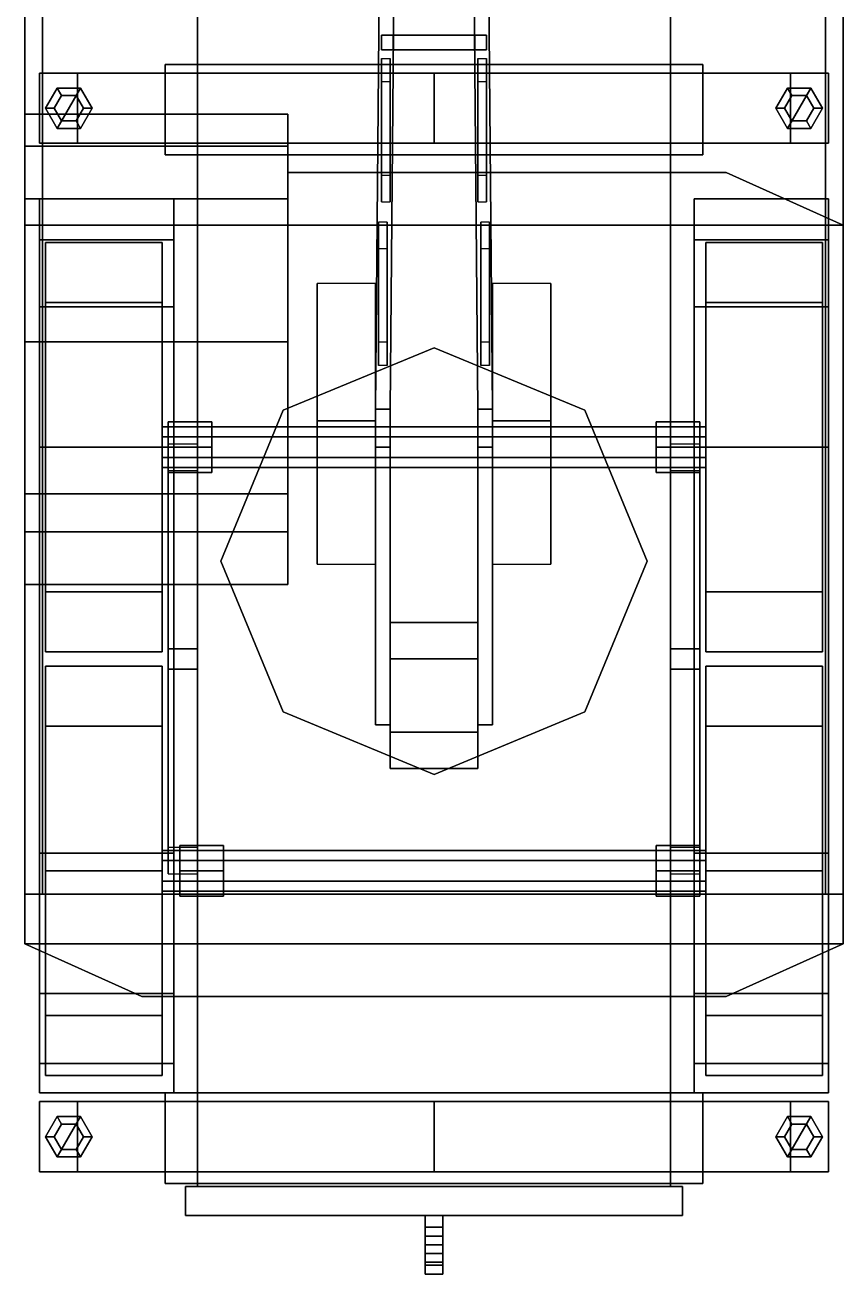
# Model space of a CAD drawing. Extents: x -1.4 to 1.4, y -4.12 to 5.27.
# Drawn here: x -1.4 to 1.4, y -4.12 to 0.155 of the extents above; entities that cross this region are included whole.
import ezdxf

# ---------------------------------------------------------------- set-up
doc = ezdxf.new("R2010")
doc.units = 0
doc.layers.get('0').update_dxf_attribs({"linetype": 'CONTINUOUS'})
for name, color, linetype in [('CRANE', 1, 'CONTINUOUS'), ('MUDGUARD', 6, 'CONTINUOUS'), ('SUPPORT1', 5, 'CONTINUOUS'), ('SUPPORT2', 1, 'CONTINUOUS'), ('TURRET', 2, 'CONTINUOUS'), ('WHEELS', 2, 'CONTINUOUS')]:
    doc.layers.add(name, color=color, linetype=linetype)

msp = doc.modelspace()

# ---------------------------------------------------------------- linework, layer by layer
for points in [[(-1.4, 2.1, 1.59), (-1.4, -2.82, 1.59), (-1.4, -2.82, 1.82), (-1.4, 2.1, 1.82)], [(-1.4, 2.1, 1.82), (-1.4, -2.82, 1.82), (1.4, -2.82, 1.82), (1.4, 2.1, 1.82)], [(1.4, 2.1, 1.59), (1.4, -2.82, 1.59), (-1.4, -2.82, 1.59), (-1.4, 2.1, 1.59)], [(-0.81, 2.1, 1.12), (-0.81, -3.82, 1.12), (-0.81, -3.82, 1.54), (-0.81, 2.1, 1.54)], [(-0.81, 2.1, 1.54), (-0.81, -3.82, 1.54), (0.81, -3.82, 1.54), (0.81, 2.1, 1.54)], [(0.81, 2.1, 1.12), (0.81, -3.82, 1.12), (-0.81, -3.82, 1.12), (-0.81, 2.1, 1.12)], [(0.81, -3.82, 1.54), (0.81, -3.82, 1.12), (0.81, 2.1, 1.12), (0.81, 2.1, 1.54)], [(1.4, -2.82, 1.82), (1.4, -2.82, 1.59), (1.4, 2.1, 1.59), (1.4, 2.1, 1.82)], [(-1.34, 2.08, 1.54), (-1.34, -2.82, 1.54), (-1.4, -2.82, 1.59), (-1.4, 2.08, 1.59)], [(1.34, 2.08, 1.54), (1.34, -2.82, 1.54), (-1.34, -2.82, 1.54), (-1.34, 2.08, 1.54)], [(1.4, -2.82, 1.59), (1.34, -2.82, 1.54), (1.34, 2.08, 1.54), (1.4, 2.08, 1.59)], [(-0.92, 0.02, 0.64), (-0.92, -0.29, 0.64), (-0.92, -0.29, 1.44), (-0.92, 0.02, 1.44)], [(0.92, 0.02, 0.64), (0.92, -0.29, 0.64), (-0.92, -0.29, 0.64), (-0.92, 0.02, 0.64)], [(0.92, 0.02, 1.44), (0.92, 0.02, 0.64), (-0.92, 0.02, 0.64), (-0.92, 0.02, 1.44)], [(-0.92, 0.02, 1.44), (-0.92, -0.29, 1.44), (0.92, -0.29, 1.44), (0.92, 0.02, 1.44)], [(0.92, -0.29, 1.44), (0.92, -0.29, 0.64), (0.92, 0.02, 0.64), (0.92, 0.02, 1.44)], [(-0.92, -0.29, 1.44), (-0.92, -0.29, 0.64), (0.92, -0.29, 0.64), (0.92, -0.29, 1.44)], [(0, -0.95, 1.82), (-0.5162, -1.1638, 1.82), (-0.5162, -1.1638, 1.92), (0, -0.95, 1.92)], [(0.5162, -1.1638, 1.82), (0, -0.95, 1.82), (0, -0.95, 1.92), (0.5162, -1.1638, 1.92)], [(-0.5162, -1.1638, 1.82), (-0.73, -1.68, 1.82), (-0.73, -1.68, 1.92), (-0.5162, -1.1638, 1.92)], [(0.73, -1.68, 1.82), (0.5162, -1.1638, 1.82), (0.5162, -1.1638, 1.92), (0.73, -1.68, 1.92)], [(-0.91, -1.3766, 0.75), (-0.91, -1.29, 0.8), (-0.91, -1.2034, 0.75), (-0.91, -1.3766, 0.65)], [(-0.76, -1.29, 0.8), (-0.76, -1.2034, 0.75), (-0.91, -1.2034, 0.75), (-0.91, -1.29, 0.8)], [(-0.91, -1.3766, 0.65), (-0.91, -1.2034, 0.75), (-0.91, -1.2034, 0.65), (-0.91, -1.29, 0.6)], [(-0.76, -1.2034, 0.65), (-0.76, -1.29, 0.6), (-0.91, -1.29, 0.6), (-0.91, -1.2034, 0.65)], [(-0.76, -1.2034, 0.75), (-0.76, -1.2034, 0.65), (-0.91, -1.2034, 0.65), (-0.91, -1.2034, 0.75)], [(-0.76, -1.3766, 0.75), (-0.76, -1.2034, 0.65), (-0.76, -1.2034, 0.75), (-0.76, -1.29, 0.8)], [(-0.76, -1.3766, 0.65), (-0.76, -1.29, 0.6), (-0.76, -1.2034, 0.65), (-0.76, -1.3766, 0.75)], [(0.91, -1.29, 0.8), (0.91, -1.2034, 0.75), (0.76, -1.2034, 0.75), (0.76, -1.29, 0.8)], [(0.91, -1.2034, 0.75), (0.91, -1.2034, 0.65), (0.76, -1.2034, 0.65), (0.76, -1.2034, 0.75)], [(0.91, -1.2034, 0.65), (0.91, -1.29, 0.6), (0.76, -1.29, 0.6), (0.76, -1.2034, 0.65)], [(0.76, -1.3766, 0.75), (0.76, -1.29, 0.8), (0.76, -1.2034, 0.75), (0.76, -1.3766, 0.65)], [(0.76, -1.3766, 0.65), (0.76, -1.2034, 0.75), (0.76, -1.2034, 0.65), (0.76, -1.29, 0.6)], [(0.91, -1.3766, 0.75), (0.91, -1.2034, 0.65), (0.91, -1.2034, 0.75), (0.91, -1.29, 0.8)], [(0.91, -1.3766, 0.65), (0.91, -1.29, 0.6), (0.91, -1.2034, 0.65), (0.91, -1.3766, 0.75)], [(-0.91, -1.28, 0.79), (-0.91, -1.98, 1.35), (-0.81, -1.98, 1.35), (-0.81, -1.28, 0.79)], [(-0.91, -1.37, 0.74), (-0.91, -1.98, 0.97), (-0.91, -1.98, 1.35), (-0.91, -1.28, 0.79)], [(-0.81, -1.98, 1.35), (-0.81, -1.98, 0.97), (-0.81, -1.37, 0.74), (-0.81, -1.28, 0.79)], [(0.81, -1.37, 0.74), (0.81, -1.98, 0.97), (0.81, -1.98, 1.35), (0.81, -1.28, 0.79)], [(0.81, -1.28, 0.79), (0.81, -1.98, 1.35), (0.91, -1.98, 1.35), (0.91, -1.28, 0.79)], [(0.91, -1.98, 1.35), (0.91, -1.98, 0.97), (0.91, -1.37, 0.74), (0.91, -1.28, 0.79)], [(-0.76, -1.3766, 0.75), (-0.76, -1.29, 0.8), (-0.91, -1.29, 0.8), (-0.91, -1.3766, 0.75)], [(-0.76, -1.29, 0.6), (-0.76, -1.3766, 0.65), (-0.91, -1.3766, 0.65), (-0.91, -1.29, 0.6)], [(0.91, -1.3766, 0.75), (0.91, -1.29, 0.8), (0.76, -1.29, 0.8), (0.76, -1.3766, 0.75)], [(0.91, -1.29, 0.6), (0.91, -1.3766, 0.65), (0.76, -1.3766, 0.65), (0.76, -1.29, 0.6)], [(-0.81, -1.37, 0.74), (-0.81, -1.98, 0.97), (-0.91, -1.98, 0.97), (-0.91, -1.37, 0.74)], [(-0.76, -1.3766, 0.65), (-0.76, -1.3766, 0.75), (-0.91, -1.3766, 0.75), (-0.91, -1.3766, 0.65)], [(0.91, -1.3766, 0.65), (0.91, -1.3766, 0.75), (0.76, -1.3766, 0.75), (0.76, -1.3766, 0.65)], [(0.91, -1.37, 0.74), (0.91, -1.98, 0.97), (0.81, -1.98, 0.97), (0.81, -1.37, 0.74)], [(-0.73, -1.68, 1.82), (-0.5162, -2.1962, 1.82), (-0.5162, -2.1962, 1.92), (-0.73, -1.68, 1.92)], [(0.5162, -2.1962, 1.82), (0.73, -1.68, 1.82), (0.73, -1.68, 1.92), (0.5162, -2.1962, 1.92)], [(-0.91, -1.98, 0.97), (-0.91, -2.05, 0.97), (-0.91, -2.05, 1.35), (-0.91, -1.98, 1.35)], [(-0.81, -1.98, 0.97), (-0.81, -2.05, 0.97), (-0.91, -2.05, 0.97), (-0.91, -1.98, 0.97)], [(-0.91, -1.98, 1.35), (-0.91, -2.05, 1.35), (-0.81, -2.05, 1.35), (-0.81, -1.98, 1.35)], [(-0.81, -2.05, 1.35), (-0.81, -2.05, 0.97), (-0.81, -1.98, 0.97), (-0.81, -1.98, 1.35)], [(0.81, -1.98, 0.97), (0.81, -2.05, 0.97), (0.81, -2.05, 1.35), (0.81, -1.98, 1.35)], [(0.91, -1.98, 0.97), (0.91, -2.05, 0.97), (0.81, -2.05, 0.97), (0.81, -1.98, 0.97)], [(0.81, -1.98, 1.35), (0.81, -2.05, 1.35), (0.91, -2.05, 1.35), (0.91, -1.98, 1.35)], [(0.91, -2.05, 1.35), (0.91, -2.05, 0.97), (0.91, -1.98, 0.97), (0.91, -1.98, 1.35)], [(-0.81, -2.75, 0.79), (-0.81, -2.05, 1.35), (-0.91, -2.05, 1.35), (-0.91, -2.75, 0.79)], [(-0.91, -2.05, 1.35), (-0.91, -2.05, 0.97), (-0.91, -2.66, 0.74), (-0.91, -2.75, 0.79)], [(-0.91, -2.66, 0.74), (-0.91, -2.05, 0.97), (-0.81, -2.05, 0.97), (-0.81, -2.66, 0.74)], [(-0.81, -2.66, 0.74), (-0.81, -2.05, 0.97), (-0.81, -2.05, 1.35), (-0.81, -2.75, 0.79)], [(0.81, -2.05, 1.35), (0.81, -2.05, 0.97), (0.81, -2.66, 0.74), (0.81, -2.75, 0.79)], [(0.81, -2.66, 0.74), (0.81, -2.05, 0.97), (0.91, -2.05, 0.97), (0.91, -2.66, 0.74)], [(0.91, -2.75, 0.79), (0.91, -2.05, 1.35), (0.81, -2.05, 1.35), (0.81, -2.75, 0.79)], [(0.91, -2.66, 0.74), (0.91, -2.05, 0.97), (0.91, -2.05, 1.35), (0.91, -2.75, 0.79)], [(-0.5162, -2.1962, 1.82), (0, -2.41, 1.82), (0, -2.41, 1.92), (-0.5162, -2.1962, 1.92)], [(0, -2.41, 1.82), (0.5162, -2.1962, 1.82), (0.5162, -2.1962, 1.92), (0, -2.41, 1.92)], [(-0.87, -2.8266, 0.65), (-0.87, -2.6534, 0.75), (-0.87, -2.6534, 0.65), (-0.87, -2.74, 0.6)], [(-0.72, -2.6534, 0.65), (-0.72, -2.74, 0.6), (-0.87, -2.74, 0.6), (-0.87, -2.6534, 0.65)], [(-0.87, -2.8266, 0.75), (-0.87, -2.74, 0.8), (-0.87, -2.6534, 0.75), (-0.87, -2.8266, 0.65)], [(-0.72, -2.6534, 0.75), (-0.72, -2.6534, 0.65), (-0.87, -2.6534, 0.65), (-0.87, -2.6534, 0.75)], [(-0.72, -2.74, 0.8), (-0.72, -2.6534, 0.75), (-0.87, -2.6534, 0.75), (-0.87, -2.74, 0.8)], [(-0.72, -2.8266, 0.65), (-0.72, -2.74, 0.6), (-0.72, -2.6534, 0.65), (-0.72, -2.8266, 0.75)], [(-0.72, -2.8266, 0.75), (-0.72, -2.6534, 0.65), (-0.72, -2.6534, 0.75), (-0.72, -2.74, 0.8)], [(0.76, -2.8266, 0.65), (0.76, -2.6534, 0.75), (0.76, -2.6534, 0.65), (0.76, -2.74, 0.6)], [(0.91, -2.6534, 0.65), (0.91, -2.74, 0.6), (0.76, -2.74, 0.6), (0.76, -2.6534, 0.65)], [(0.76, -2.8266, 0.75), (0.76, -2.74, 0.8), (0.76, -2.6534, 0.75), (0.76, -2.8266, 0.65)], [(0.91, -2.6534, 0.75), (0.91, -2.6534, 0.65), (0.76, -2.6534, 0.65), (0.76, -2.6534, 0.75)], [(0.91, -2.74, 0.8), (0.91, -2.6534, 0.75), (0.76, -2.6534, 0.75), (0.76, -2.74, 0.8)], [(0.91, -2.8266, 0.65), (0.91, -2.74, 0.6), (0.91, -2.6534, 0.65), (0.91, -2.8266, 0.75)], [(0.91, -2.8266, 0.75), (0.91, -2.6534, 0.65), (0.91, -2.6534, 0.75), (0.91, -2.74, 0.8)], [(-0.72, -2.74, 0.6), (-0.72, -2.8266, 0.65), (-0.87, -2.8266, 0.65), (-0.87, -2.74, 0.6)], [(-0.72, -2.8266, 0.75), (-0.72, -2.74, 0.8), (-0.87, -2.74, 0.8), (-0.87, -2.8266, 0.75)], [(0.91, -2.74, 0.6), (0.91, -2.8266, 0.65), (0.76, -2.8266, 0.65), (0.76, -2.74, 0.6)], [(0.91, -2.8266, 0.75), (0.91, -2.74, 0.8), (0.76, -2.74, 0.8), (0.76, -2.8266, 0.75)], [(-1.4, -2.82, 1.59), (-1.34, -2.82, 1.54), (1.34, -2.82, 1.54), (1.4, -2.82, 1.59)], [(-1.4, -2.82, 1.82), (-1.4, -2.82, 1.59), (1.4, -2.82, 1.59), (1.4, -2.82, 1.82)], [(-0.72, -2.8266, 0.65), (-0.72, -2.8266, 0.75), (-0.87, -2.8266, 0.75), (-0.87, -2.8266, 0.65)], [(0.91, -2.8266, 0.65), (0.91, -2.8266, 0.75), (0.76, -2.8266, 0.75), (0.76, -2.8266, 0.65)], [(-0.92, -3.5, 0.64), (-0.92, -3.81, 0.64), (-0.92, -3.81, 1.44), (-0.92, -3.5, 1.44)], [(0.92, -3.5, 1.44), (0.92, -3.5, 0.64), (-0.92, -3.5, 0.64), (-0.92, -3.5, 1.44)], [(0.92, -3.5, 0.64), (0.92, -3.81, 0.64), (-0.92, -3.81, 0.64), (-0.92, -3.5, 0.64)], [(-0.92, -3.5, 1.44), (-0.92, -3.81, 1.44), (0.92, -3.81, 1.44), (0.92, -3.5, 1.44)], [(0.92, -3.81, 1.44), (0.92, -3.81, 0.64), (0.92, -3.5, 0.64), (0.92, -3.5, 1.44)], [(-0.92, -3.81, 1.44), (-0.92, -3.81, 0.64), (0.92, -3.81, 0.64), (0.92, -3.81, 1.44)], [(-0.85, -3.82, 1), (-0.85, -3.92, 1), (-0.85, -3.92, 1.26), (-0.85, -3.82, 1.26)], [(-0.85, -3.82, 1.26), (-0.85, -3.92, 1.26), (0.85, -3.92, 1.26), (0.85, -3.82, 1.26)], [(0.85, -3.82, 1.26), (0.85, -3.82, 1), (-0.85, -3.82, 1), (-0.85, -3.82, 1.26)], [(0.85, -3.82, 1), (0.85, -3.92, 1), (-0.85, -3.92, 1), (-0.85, -3.82, 1)], [(-0.81, -3.82, 1.54), (-0.81, -3.82, 1.12), (0.81, -3.82, 1.12), (0.81, -3.82, 1.54)], [(0.85, -3.92, 1.26), (0.85, -3.92, 1), (0.85, -3.82, 1), (0.85, -3.82, 1.26)], [(-0.85, -3.92, 1.26), (-0.85, -3.92, 1), (0.85, -3.92, 1), (0.85, -3.92, 1.26)], [(-0.03, -3.92, 1.07), (-0.03, -3.96, 1.05), (-0.03, -3.96, 1.19), (-0.03, -3.92, 1.2)], [(0.03, -3.92, 1.07), (0.03, -3.96, 1.05), (-0.03, -3.96, 1.05), (-0.03, -3.92, 1.07)], [(-0.03, -3.92, 1.2), (-0.03, -3.96, 1.19), (0.03, -3.96, 1.19), (0.03, -3.92, 1.2)], [(0.03, -3.96, 1.19), (0.03, -3.96, 1.05), (0.03, -3.92, 1.07), (0.03, -3.92, 1.2)], [(-0.03, -3.96, 1.05), (-0.03, -4.02, 1.03), (-0.03, -3.99, 1.09), (-0.03, -3.96, 1.13)], [(0.03, -3.96, 1.05), (0.03, -4.02, 1.03), (-0.03, -4.02, 1.03), (-0.03, -3.96, 1.05)], [(-0.03, -3.96, 1.13), (-0.03, -3.99, 1.09), (0.03, -3.99, 1.09), (0.03, -3.96, 1.13)], [(-0.03, -4.05, 1.15), (-0.03, -4.05, 1.21), (-0.03, -3.96, 1.19), (-0.03, -3.96, 1.15)], [(-0.03, -3.96, 1.19), (-0.03, -4.05, 1.21), (0.03, -4.05, 1.21), (0.03, -3.96, 1.19)], [(0.03, -3.96, 1.15), (0.03, -4.05, 1.15), (-0.03, -4.05, 1.15), (-0.03, -3.96, 1.15)], [(-0.03, -3.96, 1.15), (-0.03, -3.96, 1.13), (0.03, -3.96, 1.13), (0.03, -3.96, 1.15)], [(0.03, -3.99, 1.09), (0.03, -4.02, 1.03), (0.03, -3.96, 1.05), (0.03, -3.96, 1.13)], [(0.03, -3.96, 1.19), (0.03, -4.05, 1.21), (0.03, -4.05, 1.15), (0.03, -3.96, 1.15)], [(-0.03, -4.02, 1.03), (-0.03, -4.08, 1.03), (-0.03, -4.05, 1.1), (-0.03, -3.99, 1.09)], [(-0.03, -3.99, 1.09), (-0.03, -4.05, 1.1), (0.03, -4.05, 1.1), (0.03, -3.99, 1.09)], [(0.03, -4.05, 1.1), (0.03, -4.08, 1.03), (0.03, -4.02, 1.03), (0.03, -3.99, 1.09)], [(0.03, -4.02, 1.03), (0.03, -4.08, 1.03), (-0.03, -4.08, 1.03), (-0.03, -4.02, 1.03)], [(-0.03, -4.05, 1.1), (-0.03, -4.05, 1.15), (0.03, -4.05, 1.15), (0.03, -4.05, 1.1)], [(-0.03, -4.08, 1.03), (-0.03, -4.12, 1.09), (-0.03, -4.05, 1.15), (-0.03, -4.05, 1.1)], [(-0.03, -4.12, 1.09), (-0.03, -4.09, 1.2), (-0.03, -4.05, 1.21), (-0.03, -4.05, 1.15)], [(-0.03, -4.05, 1.21), (-0.03, -4.09, 1.2), (0.03, -4.09, 1.2), (0.03, -4.05, 1.21)], [(0.03, -4.05, 1.15), (0.03, -4.12, 1.09), (0.03, -4.08, 1.03), (0.03, -4.05, 1.1)], [(0.03, -4.05, 1.21), (0.03, -4.09, 1.2), (0.03, -4.12, 1.09), (0.03, -4.05, 1.15)], [(0.03, -4.08, 1.03), (0.03, -4.12, 1.09), (-0.03, -4.12, 1.09), (-0.03, -4.08, 1.03)], [(0.03, -4.12, 1.09), (0.03, -4.09, 1.2), (-0.03, -4.09, 1.2), (-0.03, -4.12, 1.09)]]:
    msp.add_3dface(points)
at = {"layer": 'CRANE'}
for points in [[(-0.15, 4.52, 4.32), (-0.2, -1.16, 4.32), (-0.2, -1.16, 4.4), (-0.15, 4.52, 4.4)], [(-0.15, 4.52, 4.4), (-0.2, -1.16, 4.4), (-0.15, -1.16, 4.4), (-0.1, 4.52, 4.4)], [(-0.1, 4.52, 4.32), (-0.15, -1.16, 4.32), (-0.2, -1.16, 4.32), (-0.15, 4.52, 4.32)], [(-0.15, 4.52, 4.11), (-0.2, -1.16, 3.75), (-0.2, -1.16, 3.83), (-0.15, 4.52, 4.18)], [(-0.15, 4.52, 4.18), (-0.2, -1.16, 3.83), (-0.15, -1.16, 3.83), (-0.1, 4.52, 4.18)], [(-0.1, 4.52, 4.11), (-0.15, -1.16, 3.75), (-0.2, -1.16, 3.75), (-0.15, 4.52, 4.11)], [(-0.15, -1.16, 4.4), (-0.15, -1.16, 4.32), (-0.1, 4.52, 4.32), (-0.1, 4.52, 4.4)], [(-0.15, -1.16, 3.83), (-0.15, -1.16, 3.75), (-0.1, 4.52, 4.11), (-0.1, 4.52, 4.18)], [(0.1, 4.52, 4.32), (0.15, -1.16, 4.32), (0.15, -1.16, 4.4), (0.1, 4.52, 4.4)], [(0.1, 4.52, 4.4), (0.15, -1.16, 4.4), (0.2, -1.16, 4.4), (0.15, 4.52, 4.4)], [(0.15, 4.52, 4.32), (0.2, -1.16, 4.32), (0.15, -1.16, 4.32), (0.1, 4.52, 4.32)], [(0.1, 4.52, 4.18), (0.15, -1.16, 3.83), (0.2, -1.16, 3.83), (0.15, 4.52, 4.18)], [(0.1, 4.52, 4.11), (0.15, -1.16, 3.75), (0.15, -1.16, 3.83), (0.1, 4.52, 4.18)], [(0.15, 4.52, 4.11), (0.2, -1.16, 3.75), (0.15, -1.16, 3.75), (0.1, 4.52, 4.11)], [(0.2, -1.16, 4.4), (0.2, -1.16, 4.32), (0.15, 4.52, 4.32), (0.15, 4.52, 4.4)], [(0.2, -1.16, 3.83), (0.2, -1.16, 3.75), (0.15, 4.52, 4.11), (0.15, 4.52, 4.18)], [(-0.18, 0.12, 3.9), (-0.18, 0.07, 3.9), (-0.18, 0.07, 4.32), (-0.18, 0.12, 4.32)], [(-0.14, 0.12, 4.32), (-0.14, 0.12, 3.9), (-0.18, 0.12, 3.9), (-0.18, 0.12, 4.32)], [(-0.14, 0.07, 4.32), (-0.14, 0.07, 3.9), (-0.14, 0.12, 3.9), (-0.14, 0.12, 4.32)], [(-0.14, 0.12, 4.38), (0.14, 0.12, 4.38), (0.14, 0.12, 4.34), (-0.14, 0.12, 4.34)], [(-0.14, 0.07, 4.38), (0.14, 0.07, 4.38), (0.14, 0.12, 4.38), (-0.14, 0.12, 4.38)], [(0.14, 0.12, 4.34), (0.14, 0.07, 4.34), (-0.14, 0.07, 4.34), (-0.14, 0.12, 4.34)], [(-0.14, 0.07, 3.88), (0.14, 0.07, 3.88), (0.14, 0.12, 3.88), (-0.14, 0.12, 3.88)], [(-0.14, 0.12, 3.88), (0.14, 0.12, 3.88), (0.14, 0.12, 3.84), (-0.14, 0.12, 3.84)], [(0.14, 0.12, 3.84), (0.14, 0.07, 3.84), (-0.14, 0.07, 3.84), (-0.14, 0.12, 3.84)], [(0.18, 0.12, 4.32), (0.18, 0.12, 3.9), (0.14, 0.12, 3.9), (0.14, 0.12, 4.32)], [(0.14, 0.12, 3.9), (0.14, 0.07, 3.9), (0.14, 0.07, 4.32), (0.14, 0.12, 4.32)], [(0.18, 0.07, 4.32), (0.18, 0.07, 3.9), (0.18, 0.12, 3.9), (0.18, 0.12, 4.32)], [(-0.18, 0.07, 4.32), (-0.18, 0.07, 3.9), (-0.14, 0.07, 3.9), (-0.14, 0.07, 4.32)], [(-0.14, 0.07, 4.34), (0.14, 0.07, 4.34), (0.14, 0.07, 4.38), (-0.14, 0.07, 4.38)], [(-0.14, 0.07, 3.84), (0.14, 0.07, 3.84), (0.14, 0.07, 3.88), (-0.14, 0.07, 3.88)], [(0.14, 0.07, 4.32), (0.14, 0.07, 3.9), (0.18, 0.07, 3.9), (0.18, 0.07, 4.32)], [(-0.18, -0.04, 4.32), (-0.18, 0.04, 4.32), (-0.18, -0.36, 3.87), (-0.18, -0.45, 3.87)], [(-0.18, -0.36, 3.87), (-0.18, 0.04, 4.32), (-0.15, 0.04, 4.32), (-0.15, -0.36, 3.87)], [(-0.15, -0.36, 3.87), (-0.15, 0.04, 4.32), (-0.15, -0.04, 4.32), (-0.15, -0.45, 3.87)], [(0.15, -0.36, 3.87), (0.15, 0.04, 4.32), (0.18, 0.04, 4.32), (0.18, -0.36, 3.87)], [(0.15, -0.04, 4.32), (0.15, 0.04, 4.32), (0.15, -0.36, 3.87), (0.15, -0.45, 3.87)], [(0.18, -0.36, 3.87), (0.18, 0.04, 4.32), (0.18, -0.04, 4.32), (0.18, -0.45, 3.87)], [(-0.15, -0.45, 3.87), (-0.15, -0.04, 4.32), (-0.18, -0.04, 4.32), (-0.18, -0.45, 3.87)], [(0.18, -0.45, 3.87), (0.18, -0.04, 4.32), (0.15, -0.04, 4.32), (0.15, -0.45, 3.87)], [(-0.19, -0.61, 3.86), (-0.19, -1.01, 4.32), (-0.19, -0.93, 4.32), (-0.19, -0.52, 3.86)], [(-0.19, -0.52, 3.86), (-0.19, -0.93, 4.32), (-0.16, -0.93, 4.32), (-0.16, -0.52, 3.86)], [(-0.16, -0.93, 4.32), (-0.16, -1.01, 4.32), (-0.16, -0.61, 3.86), (-0.16, -0.52, 3.86)], [(0.16, -0.52, 3.86), (0.16, -0.93, 4.32), (0.19, -0.93, 4.32), (0.19, -0.52, 3.86)], [(0.16, -0.61, 3.86), (0.16, -1.01, 4.32), (0.16, -0.93, 4.32), (0.16, -0.52, 3.86)], [(0.19, -0.93, 4.32), (0.19, -1.01, 4.32), (0.19, -0.61, 3.86), (0.19, -0.52, 3.86)], [(-0.16, -0.61, 3.86), (-0.16, -1.01, 4.32), (-0.19, -1.01, 4.32), (-0.19, -0.61, 3.86)], [(0.19, -0.61, 3.86), (0.19, -1.01, 4.32), (0.16, -1.01, 4.32), (0.16, -0.61, 3.86)], [(-0.2, -1.16, 3.75), (-0.2, -1.29, 3.75), (-0.2, -1.29, 4.4), (-0.2, -1.16, 4.4)], [(-0.2, -1.16, 4.4), (-0.2, -1.29, 4.4), (-0.15, -1.29, 4.4), (-0.15, -1.16, 4.4)], [(-0.15, -1.16, 4.32), (-0.15, -1.16, 3.83), (-0.2, -1.16, 3.83), (-0.2, -1.16, 4.32)], [(-0.15, -1.16, 3.75), (-0.15, -1.29, 3.75), (-0.2, -1.29, 3.75), (-0.2, -1.16, 3.75)], [(-0.15, -1.29, 4.4), (-0.15, -1.29, 3.75), (-0.15, -1.16, 3.75), (-0.15, -1.16, 4.4)], [(0.15, -1.16, 3.75), (0.15, -1.29, 3.75), (0.15, -1.29, 4.4), (0.15, -1.16, 4.4)], [(0.15, -1.16, 4.4), (0.15, -1.29, 4.4), (0.2, -1.29, 4.4), (0.2, -1.16, 4.4)], [(0.2, -1.16, 4.32), (0.2, -1.16, 3.83), (0.15, -1.16, 3.83), (0.15, -1.16, 4.32)], [(0.2, -1.16, 3.75), (0.2, -1.29, 3.75), (0.15, -1.29, 3.75), (0.15, -1.16, 3.75)], [(0.2, -1.29, 4.4), (0.2, -1.29, 3.75), (0.2, -1.16, 3.75), (0.2, -1.16, 4.4)], [(-0.2, -1.29, 3.75), (-0.2, -2.24, 4.07), (-0.2, -2.24, 4.37), (-0.2, -1.29, 4.4)], [(-0.2, -1.29, 4.4), (-0.2, -2.24, 4.37), (-0.15, -2.24, 4.37), (-0.15, -1.29, 4.4)], [(-0.15, -1.29, 3.75), (-0.15, -2.24, 4.07), (-0.2, -2.24, 4.07), (-0.2, -1.29, 3.75)], [(-0.15, -2.24, 4.37), (-0.15, -2.24, 4.07), (-0.15, -1.29, 3.75), (-0.15, -1.29, 4.4)], [(0.2, -1.29, 3.75), (0.2, -2.24, 4.07), (0.15, -2.24, 4.07), (0.15, -1.29, 3.75)], [(0.15, -1.29, 3.75), (0.15, -2.24, 4.07), (0.15, -2.24, 4.37), (0.15, -1.29, 4.4)], [(0.15, -1.29, 4.4), (0.15, -2.24, 4.37), (0.2, -2.24, 4.37), (0.2, -1.29, 4.4)], [(0.2, -2.24, 4.37), (0.2, -2.24, 4.07), (0.2, -1.29, 3.75), (0.2, -1.29, 4.4)], [(0.15, -2.015, 4.4365), (0.15, -1.89, 4.22), (-0.15, -1.89, 4.22), (-0.15, -2.015, 4.4365)], [(0.15, -1.89, 4.22), (0.15, -2.015, 4.0035), (-0.15, -2.015, 4.0035), (-0.15, -1.89, 4.22)], [(-0.15, -2.265, 4.4365), (-0.15, -2.015, 4.4365), (-0.15, -1.89, 4.22), (-0.15, -2.39, 4.22)], [(-0.15, -2.39, 4.22), (-0.15, -1.89, 4.22), (-0.15, -2.015, 4.0035), (-0.15, -2.265, 4.0035)], [(0.15, -2.39, 4.22), (0.15, -1.89, 4.22), (0.15, -2.015, 4.4365), (0.15, -2.265, 4.4365)], [(0.15, -2.265, 4.0035), (0.15, -2.015, 4.0035), (0.15, -1.89, 4.22), (0.15, -2.39, 4.22)], [(0.15, -2.265, 4.4365), (0.15, -2.015, 4.4365), (-0.15, -2.015, 4.4365), (-0.15, -2.265, 4.4365)], [(0.15, -2.015, 4.0035), (0.15, -2.265, 4.0035), (-0.15, -2.265, 4.0035), (-0.15, -2.015, 4.0035)], [(-0.2, -2.24, 4.37), (-0.2, -2.24, 4.07), (-0.15, -2.24, 4.07), (-0.15, -2.24, 4.37)], [(0.15, -2.39, 4.22), (0.15, -2.265, 4.4365), (-0.15, -2.265, 4.4365), (-0.15, -2.39, 4.22)], [(0.15, -2.265, 4.0035), (0.15, -2.39, 4.22), (-0.15, -2.39, 4.22), (-0.15, -2.265, 4.0035)], [(0.15, -2.24, 4.37), (0.15, -2.24, 4.07), (0.2, -2.24, 4.07), (0.2, -2.24, 4.37)]]:
    msp.add_3dface(points, dxfattribs=at)
at = {"layer": 'MUDGUARD'}
for points in [[(-1.35, -0.44, 0.7), (-1.35, -0.58, 1.12), (-0.89, -0.58, 1.12), (-0.89, -0.44, 0.7)], [(-0.89, -0.44, 0.7), (-0.89, -0.58, 1.12), (-1.35, -0.58, 1.12), (-1.35, -0.44, 0.7)], [(0.89, -0.44, 0.7), (0.89, -0.58, 1.12), (1.35, -0.58, 1.12), (1.35, -0.44, 0.7)], [(1.35, -0.44, 0.7), (1.35, -0.58, 1.12), (0.89, -0.58, 1.12), (0.89, -0.44, 0.7)], [(-1.35, -0.58, 1.12), (-1.35, -0.81, 1.37), (-0.89, -0.81, 1.37), (-0.89, -0.58, 1.12)], [(-0.89, -0.58, 1.12), (-0.89, -0.81, 1.37), (-1.35, -0.81, 1.37), (-1.35, -0.58, 1.12)], [(0.89, -0.58, 1.12), (0.89, -0.81, 1.37), (1.35, -0.81, 1.37), (1.35, -0.58, 1.12)], [(1.35, -0.58, 1.12), (1.35, -0.81, 1.37), (0.89, -0.81, 1.37), (0.89, -0.58, 1.12)], [(-1.35, -0.81, 1.37), (-1.35, -1.29, 1.52), (-0.89, -1.29, 1.52), (-0.89, -0.81, 1.37)], [(-0.89, -0.81, 1.37), (-0.89, -1.29, 1.52), (-1.35, -1.29, 1.52), (-1.35, -0.81, 1.37)], [(0.89, -0.81, 1.37), (0.89, -1.29, 1.52), (1.35, -1.29, 1.52), (1.35, -0.81, 1.37)], [(1.35, -0.81, 1.37), (1.35, -1.29, 1.52), (0.89, -1.29, 1.52), (0.89, -0.81, 1.37)], [(-0.89, -1.29, 1.52), (-0.89, -2.68, 1.52), (-1.35, -2.68, 1.52), (-1.35, -1.29, 1.52)], [(-1.35, -1.29, 1.52), (-1.35, -2.68, 1.52), (-0.89, -2.68, 1.52), (-0.89, -1.29, 1.52)], [(1.35, -1.29, 1.52), (1.35, -2.68, 1.52), (0.89, -2.68, 1.52), (0.89, -1.29, 1.52)], [(0.89, -1.29, 1.52), (0.89, -2.68, 1.52), (1.35, -2.68, 1.52), (1.35, -1.29, 1.52)], [(-1.35, -2.68, 1.52), (-1.35, -3.16, 1.37), (-0.89, -3.16, 1.37), (-0.89, -2.68, 1.52)], [(-0.89, -2.68, 1.52), (-0.89, -3.16, 1.37), (-1.35, -3.16, 1.37), (-1.35, -2.68, 1.52)], [(1.35, -2.68, 1.52), (1.35, -3.16, 1.37), (0.89, -3.16, 1.37), (0.89, -2.68, 1.52)], [(0.89, -2.68, 1.52), (0.89, -3.16, 1.37), (1.35, -3.16, 1.37), (1.35, -2.68, 1.52)], [(-0.89, -3.16, 1.37), (-0.89, -3.4, 1.12), (-1.35, -3.4, 1.12), (-1.35, -3.16, 1.37)], [(-1.35, -3.16, 1.37), (-1.35, -3.4, 1.12), (-0.89, -3.4, 1.12), (-0.89, -3.16, 1.37)], [(1.35, -3.16, 1.37), (1.35, -3.4, 1.12), (0.89, -3.4, 1.12), (0.89, -3.16, 1.37)], [(0.89, -3.16, 1.37), (0.89, -3.4, 1.12), (1.35, -3.4, 1.12), (1.35, -3.16, 1.37)], [(-0.89, -3.5, 0.68), (-0.89, -3.4, 1.12), (-1.35, -3.4, 1.12), (-1.35, -3.5, 0.68)], [(-1.35, -3.5, 0.68), (-1.35, -3.4, 1.12), (-0.89, -3.4, 1.12), (-0.89, -3.5, 0.68)], [(0.89, -3.5, 0.68), (0.89, -3.4, 1.12), (1.35, -3.4, 1.12), (1.35, -3.5, 0.68)], [(1.35, -3.5, 0.68), (1.35, -3.4, 1.12), (0.89, -3.4, 1.12), (0.89, -3.5, 0.68)]]:
    msp.add_3dface(points, dxfattribs=at)
at = {"layer": 'SUPPORT1'}
for points in [[(-1.22, -0.01, 1.38), (-1.35, -0.01, 0.7), (-1.35, -0.25, 0.7), (-1.22, -0.25, 1.38)], [(0, -0.01, 1.38), (0, -0.01, 0.7), (-1.35, -0.01, 0.7), (-1.22, -0.01, 1.38)], [(-1.35, -0.25, 0.7), (-1.35, -0.01, 0.7), (0, -0.01, 0.7), (0, -0.25, 0.7)], [(0, -0.25, 1.38), (0, -0.01, 1.38), (-1.22, -0.01, 1.38), (-1.22, -0.25, 1.38)], [(1.35, -0.01, 0.7), (1.35, -0.25, 0.7), (0, -0.25, 0.7), (0, -0.01, 0.7)], [(1.22, -0.01, 1.38), (1.35, -0.01, 0.7), (0, -0.01, 0.7), (0, -0.01, 1.38)], [(0, -0.01, 1.38), (0, -0.25, 1.38), (1.22, -0.25, 1.38), (1.22, -0.01, 1.38)], [(1.22, -0.25, 1.38), (1.35, -0.25, 0.7), (1.35, -0.01, 0.7), (1.22, -0.01, 1.38)], [(-1.29, -0.0607, 0.47), (-1.33, -0.13, 0.47), (-1.33, -0.13, 0.7), (-1.29, -0.0607, 0.7)], [(-1.21, -0.0607, 0.47), (-1.29, -0.1993, 0.47), (-1.33, -0.13, 0.47), (-1.29, -0.0607, 0.47)], [(-1.21, -0.0607, 0.47), (-1.29, -0.0607, 0.47), (-1.29, -0.0607, 0.7), (-1.21, -0.0607, 0.7)], [(-1.17, -0.13, 0.47), (-1.21, -0.1993, 0.47), (-1.29, -0.1993, 0.47), (-1.21, -0.0607, 0.47)], [(-1.17, -0.13, 0.47), (-1.21, -0.0607, 0.47), (-1.21, -0.0607, 0.7), (-1.17, -0.13, 0.7)], [(1.21, -0.0607, 0.47), (1.17, -0.13, 0.47), (1.17, -0.13, 0.7), (1.21, -0.0607, 0.7)], [(1.17, -0.13, 0.47), (1.21, -0.0607, 0.47), (1.29, -0.0607, 0.47), (1.21, -0.1993, 0.47)], [(1.29, -0.0607, 0.47), (1.21, -0.0607, 0.47), (1.21, -0.0607, 0.7), (1.29, -0.0607, 0.7)], [(1.21, -0.1993, 0.47), (1.29, -0.0607, 0.47), (1.33, -0.13, 0.47), (1.29, -0.1993, 0.47)], [(1.33, -0.13, 0.47), (1.29, -0.0607, 0.47), (1.29, -0.0607, 0.7), (1.33, -0.13, 0.7)], [(-1.33, -0.13, 0.47), (-1.29, -0.1993, 0.47), (-1.29, -0.1993, 0.7), (-1.33, -0.13, 0.7)], [(-1.21, -0.1993, 0.47), (-1.17, -0.13, 0.47), (-1.17, -0.13, 0.7), (-1.21, -0.1993, 0.7)], [(1.17, -0.13, 0.47), (1.21, -0.1993, 0.47), (1.21, -0.1993, 0.7), (1.17, -0.13, 0.7)], [(1.29, -0.1993, 0.47), (1.33, -0.13, 0.47), (1.33, -0.13, 0.7), (1.29, -0.1993, 0.7)], [(-1.29, -0.1993, 0.47), (-1.21, -0.1993, 0.47), (-1.21, -0.1993, 0.7), (-1.29, -0.1993, 0.7)], [(1.21, -0.1993, 0.47), (1.29, -0.1993, 0.47), (1.29, -0.1993, 0.7), (1.21, -0.1993, 0.7)], [(-1.22, -0.25, 1.38), (-1.35, -0.25, 0.7), (0, -0.25, 0.7), (0, -0.25, 1.38)], [(0, -0.25, 1.38), (0, -0.25, 0.7), (1.35, -0.25, 0.7), (1.22, -0.25, 1.38)], [(0, -3.53, 1.38), (0, -3.53, 0.7), (-1.35, -3.53, 0.7), (-1.22, -3.53, 1.38)], [(-1.22, -3.53, 1.38), (-1.35, -3.53, 0.7), (-1.35, -3.77, 0.7), (-1.22, -3.77, 1.38)], [(-1.35, -3.77, 0.7), (-1.35, -3.53, 0.7), (0, -3.53, 0.7), (0, -3.77, 0.7)], [(0, -3.77, 1.38), (0, -3.53, 1.38), (-1.22, -3.53, 1.38), (-1.22, -3.77, 1.38)], [(1.22, -3.53, 1.38), (1.35, -3.53, 0.7), (0, -3.53, 0.7), (0, -3.53, 1.38)], [(1.35, -3.53, 0.7), (1.35, -3.77, 0.7), (0, -3.77, 0.7), (0, -3.53, 0.7)], [(0, -3.53, 1.38), (0, -3.77, 1.38), (1.22, -3.77, 1.38), (1.22, -3.53, 1.38)], [(1.22, -3.77, 1.38), (1.35, -3.77, 0.7), (1.35, -3.53, 0.7), (1.22, -3.53, 1.38)], [(-1.29, -3.5807, 0.47), (-1.33, -3.65, 0.47), (-1.33, -3.65, 0.7), (-1.29, -3.5807, 0.7)], [(-1.21, -3.5807, 0.47), (-1.29, -3.7193, 0.47), (-1.33, -3.65, 0.47), (-1.29, -3.5807, 0.47)], [(-1.21, -3.5807, 0.47), (-1.29, -3.5807, 0.47), (-1.29, -3.5807, 0.7), (-1.21, -3.5807, 0.7)], [(-1.17, -3.65, 0.47), (-1.21, -3.7193, 0.47), (-1.29, -3.7193, 0.47), (-1.21, -3.5807, 0.47)], [(-1.17, -3.65, 0.47), (-1.21, -3.5807, 0.47), (-1.21, -3.5807, 0.7), (-1.17, -3.65, 0.7)], [(1.21, -3.5807, 0.47), (1.17, -3.65, 0.47), (1.17, -3.65, 0.7), (1.21, -3.5807, 0.7)], [(1.17, -3.65, 0.47), (1.21, -3.5807, 0.47), (1.29, -3.5807, 0.47), (1.21, -3.7193, 0.47)], [(1.29, -3.5807, 0.47), (1.21, -3.5807, 0.47), (1.21, -3.5807, 0.7), (1.29, -3.5807, 0.7)], [(1.21, -3.7193, 0.47), (1.29, -3.5807, 0.47), (1.33, -3.65, 0.47), (1.29, -3.7193, 0.47)], [(1.33, -3.65, 0.47), (1.29, -3.5807, 0.47), (1.29, -3.5807, 0.7), (1.33, -3.65, 0.7)], [(-1.33, -3.65, 0.47), (-1.29, -3.7193, 0.47), (-1.29, -3.7193, 0.7), (-1.33, -3.65, 0.7)], [(-1.21, -3.7193, 0.47), (-1.17, -3.65, 0.47), (-1.17, -3.65, 0.7), (-1.21, -3.7193, 0.7)], [(1.17, -3.65, 0.47), (1.21, -3.7193, 0.47), (1.21, -3.7193, 0.7), (1.17, -3.65, 0.7)], [(1.29, -3.7193, 0.47), (1.33, -3.65, 0.47), (1.33, -3.65, 0.7), (1.29, -3.7193, 0.7)], [(-1.29, -3.7193, 0.47), (-1.21, -3.7193, 0.47), (-1.21, -3.7193, 0.7), (-1.29, -3.7193, 0.7)], [(1.21, -3.7193, 0.47), (1.29, -3.7193, 0.47), (1.29, -3.7193, 0.7), (1.21, -3.7193, 0.7)], [(-1.22, -3.77, 1.38), (-1.35, -3.77, 0.7), (0, -3.77, 0.7), (0, -3.77, 1.38)], [(0, -3.77, 1.38), (0, -3.77, 0.7), (1.35, -3.77, 0.7), (1.22, -3.77, 1.38)]]:
    msp.add_3dface(points, dxfattribs=at)
at = {"layer": 'SUPPORT2'}
for points in [[(-1.33, -0.13, 0.38), (-1.29, -0.0607, 0.38), (-1.21, -0.0607, 0.38), (-1.29, -0.1993, 0.38)], [(-1.3, -0.13, 0.43), (-1.275, -0.0867, 0.43), (-1.29, -0.0607, 0.38), (-1.33, -0.13, 0.38)], [(-1.29, -0.1993, 0.38), (-1.21, -0.0607, 0.38), (-1.17, -0.13, 0.38), (-1.21, -0.1993, 0.38)], [(-1.275, -0.0867, 0.43), (-1.225, -0.0867, 0.43), (-1.21, -0.0607, 0.38), (-1.29, -0.0607, 0.38)], [(-1.225, -0.0867, 0.43), (-1.2, -0.13, 0.43), (-1.17, -0.13, 0.38), (-1.21, -0.0607, 0.38)], [(1.2, -0.13, 0.43), (1.225, -0.0867, 0.43), (1.21, -0.0607, 0.38), (1.17, -0.13, 0.38)], [(1.29, -0.0607, 0.38), (1.21, -0.1993, 0.38), (1.17, -0.13, 0.38), (1.21, -0.0607, 0.38)], [(1.225, -0.0867, 0.43), (1.275, -0.0867, 0.43), (1.29, -0.0607, 0.38), (1.21, -0.0607, 0.38)], [(1.33, -0.13, 0.38), (1.29, -0.1993, 0.38), (1.21, -0.1993, 0.38), (1.29, -0.0607, 0.38)], [(1.275, -0.0867, 0.43), (1.3, -0.13, 0.43), (1.33, -0.13, 0.38), (1.29, -0.0607, 0.38)], [(-1.275, -0.0867, 0.43), (-1.3, -0.13, 0.43), (-1.3, -0.13, 0.91), (-1.275, -0.0867, 0.91)], [(-1.225, -0.0867, 0.43), (-1.275, -0.0867, 0.43), (-1.275, -0.0867, 0.91), (-1.225, -0.0867, 0.91)], [(-1.2, -0.13, 0.43), (-1.225, -0.0867, 0.43), (-1.225, -0.0867, 0.91), (-1.2, -0.13, 0.91)], [(1.225, -0.0867, 0.43), (1.2, -0.13, 0.43), (1.2, -0.13, 0.91), (1.225, -0.0867, 0.91)], [(1.275, -0.0867, 0.43), (1.225, -0.0867, 0.43), (1.225, -0.0867, 0.91), (1.275, -0.0867, 0.91)], [(1.3, -0.13, 0.43), (1.275, -0.0867, 0.43), (1.275, -0.0867, 0.91), (1.3, -0.13, 0.91)], [(-1.275, -0.1733, 0.43), (-1.3, -0.13, 0.43), (-1.33, -0.13, 0.38), (-1.29, -0.1993, 0.38)], [(-1.3, -0.13, 0.43), (-1.275, -0.1733, 0.43), (-1.275, -0.1733, 0.91), (-1.3, -0.13, 0.91)], [(-1.225, -0.1733, 0.43), (-1.2, -0.13, 0.43), (-1.2, -0.13, 0.91), (-1.225, -0.1733, 0.91)], [(-1.2, -0.13, 0.43), (-1.225, -0.1733, 0.43), (-1.21, -0.1993, 0.38), (-1.17, -0.13, 0.38)], [(1.225, -0.1733, 0.43), (1.2, -0.13, 0.43), (1.17, -0.13, 0.38), (1.21, -0.1993, 0.38)], [(1.2, -0.13, 0.43), (1.225, -0.1733, 0.43), (1.225, -0.1733, 0.91), (1.2, -0.13, 0.91)], [(1.275, -0.1733, 0.43), (1.3, -0.13, 0.43), (1.3, -0.13, 0.91), (1.275, -0.1733, 0.91)], [(1.3, -0.13, 0.43), (1.275, -0.1733, 0.43), (1.29, -0.1993, 0.38), (1.33, -0.13, 0.38)], [(-1.225, -0.1733, 0.43), (-1.275, -0.1733, 0.43), (-1.29, -0.1993, 0.38), (-1.21, -0.1993, 0.38)], [(-1.275, -0.1733, 0.43), (-1.225, -0.1733, 0.43), (-1.225, -0.1733, 0.91), (-1.275, -0.1733, 0.91)], [(1.275, -0.1733, 0.43), (1.225, -0.1733, 0.43), (1.21, -0.1993, 0.38), (1.29, -0.1993, 0.38)], [(1.225, -0.1733, 0.43), (1.275, -0.1733, 0.43), (1.275, -0.1733, 0.91), (1.225, -0.1733, 0.91)], [(-1.3, -3.65, 0.43), (-1.275, -3.6067, 0.43), (-1.29, -3.5807, 0.38), (-1.33, -3.65, 0.38)], [(-1.33, -3.65, 0.38), (-1.29, -3.5807, 0.38), (-1.21, -3.5807, 0.38), (-1.29, -3.7193, 0.38)], [(-1.275, -3.6067, 0.43), (-1.225, -3.6067, 0.43), (-1.21, -3.5807, 0.38), (-1.29, -3.5807, 0.38)], [(-1.29, -3.7193, 0.38), (-1.21, -3.5807, 0.38), (-1.17, -3.65, 0.38), (-1.21, -3.7193, 0.38)], [(-1.225, -3.6067, 0.43), (-1.2, -3.65, 0.43), (-1.17, -3.65, 0.38), (-1.21, -3.5807, 0.38)], [(1.29, -3.5807, 0.38), (1.21, -3.7193, 0.38), (1.17, -3.65, 0.38), (1.21, -3.5807, 0.38)], [(1.2, -3.65, 0.43), (1.225, -3.6067, 0.43), (1.21, -3.5807, 0.38), (1.17, -3.65, 0.38)], [(1.33, -3.65, 0.38), (1.29, -3.7193, 0.38), (1.21, -3.7193, 0.38), (1.29, -3.5807, 0.38)], [(1.225, -3.6067, 0.43), (1.275, -3.6067, 0.43), (1.29, -3.5807, 0.38), (1.21, -3.5807, 0.38)], [(1.275, -3.6067, 0.43), (1.3, -3.65, 0.43), (1.33, -3.65, 0.38), (1.29, -3.5807, 0.38)], [(-1.275, -3.6067, 0.43), (-1.3, -3.65, 0.43), (-1.3, -3.65, 0.91), (-1.275, -3.6067, 0.91)], [(-1.225, -3.6067, 0.43), (-1.275, -3.6067, 0.43), (-1.275, -3.6067, 0.91), (-1.225, -3.6067, 0.91)], [(-1.2, -3.65, 0.43), (-1.225, -3.6067, 0.43), (-1.225, -3.6067, 0.91), (-1.2, -3.65, 0.91)], [(1.225, -3.6067, 0.43), (1.2, -3.65, 0.43), (1.2, -3.65, 0.91), (1.225, -3.6067, 0.91)], [(1.275, -3.6067, 0.43), (1.225, -3.6067, 0.43), (1.225, -3.6067, 0.91), (1.275, -3.6067, 0.91)], [(1.3, -3.65, 0.43), (1.275, -3.6067, 0.43), (1.275, -3.6067, 0.91), (1.3, -3.65, 0.91)], [(-1.275, -3.6933, 0.43), (-1.3, -3.65, 0.43), (-1.33, -3.65, 0.38), (-1.29, -3.7193, 0.38)], [(-1.3, -3.65, 0.43), (-1.275, -3.6933, 0.43), (-1.275, -3.6933, 0.91), (-1.3, -3.65, 0.91)], [(-1.225, -3.6933, 0.43), (-1.2, -3.65, 0.43), (-1.2, -3.65, 0.91), (-1.225, -3.6933, 0.91)], [(-1.2, -3.65, 0.43), (-1.225, -3.6933, 0.43), (-1.21, -3.7193, 0.38), (-1.17, -3.65, 0.38)], [(1.225, -3.6933, 0.43), (1.2, -3.65, 0.43), (1.17, -3.65, 0.38), (1.21, -3.7193, 0.38)], [(1.2, -3.65, 0.43), (1.225, -3.6933, 0.43), (1.225, -3.6933, 0.91), (1.2, -3.65, 0.91)], [(1.275, -3.6933, 0.43), (1.3, -3.65, 0.43), (1.3, -3.65, 0.91), (1.275, -3.6933, 0.91)], [(1.3, -3.65, 0.43), (1.275, -3.6933, 0.43), (1.29, -3.7193, 0.38), (1.33, -3.65, 0.38)], [(-1.225, -3.6933, 0.43), (-1.275, -3.6933, 0.43), (-1.29, -3.7193, 0.38), (-1.21, -3.7193, 0.38)], [(-1.275, -3.6933, 0.43), (-1.225, -3.6933, 0.43), (-1.225, -3.6933, 0.91), (-1.275, -3.6933, 0.91)], [(1.275, -3.6933, 0.43), (1.225, -3.6933, 0.43), (1.21, -3.7193, 0.38), (1.29, -3.7193, 0.38)], [(1.225, -3.6933, 0.43), (1.275, -3.6933, 0.43), (1.275, -3.6933, 0.91), (1.225, -3.6933, 0.91)]]:
    msp.add_3dface(points, dxfattribs=at)
at = {"layer": 'TURRET'}
for points in [[(-1.4, -0.15, 1.92), (-1.4, -1.76, 1.92), (-1.4, -1.76, 2.3), (-1.4, -0.15, 2.3)], [(-0.5, -0.15, 2.3), (-0.5, -0.15, 1.92), (-1.4, -0.15, 1.92), (-1.4, -0.15, 2.3)], [(-0.5, -0.15, 1.92), (-0.5, -0.53, 1.92), (-1.4, -0.53, 1.92), (-1.4, -0.15, 1.92)], [(-1.4, -0.15, 2.3), (-1.4, -1.76, 2.3), (-1.4, -1.76, 3.24), (-1.4, -0.26, 3.24)], [(-0.5, -0.26, 3.24), (-0.5, -0.15, 2.3), (-1.4, -0.15, 2.3), (-1.4, -0.26, 3.24)], [(-0.5, -0.35, 2.3), (-0.5, -0.35, 1.92), (-0.5, -0.15, 1.92), (-0.5, -0.15, 2.3)], [(-0.5, -1.76, 3.24), (-0.5, -1.76, 2.3), (-0.5, -0.15, 2.3), (-0.5, -0.26, 3.24)], [(-1.4, -0.26, 3.24), (-1.4, -1.76, 3.24), (-1.4, -1.58, 3.94), (-1.4, -0.44, 3.94)], [(-0.5, -0.44, 3.94), (-0.5, -0.26, 3.24), (-1.4, -0.26, 3.24), (-1.4, -0.44, 3.94)], [(-0.5, -1.58, 3.94), (-0.5, -1.76, 3.24), (-0.5, -0.26, 3.24), (-0.5, -0.44, 3.94)], [(1.4, -0.53, 3.19), (1, -0.35, 3.19), (-0.5, -0.35, 3.19), (-0.5, -0.53, 3.19)], [(1, -0.35, 3.19), (1, -0.35, 1.92), (-0.5, -0.35, 1.92), (-0.5, -0.35, 3.19)], [(-0.5, -0.53, 1.92), (-0.5, -0.35, 1.92), (1, -0.35, 1.92), (1.4, -0.53, 1.92)], [(1.4, -0.53, 1.92), (1, -0.35, 1.92), (1, -0.35, 3.19), (1.4, -0.53, 3.19)], [(-1.4, -0.44, 3.94), (-1.4, -1.58, 3.94), (-1.4, -1.45, 4.03), (-1.4, -0.93, 4.03)], [(-0.5, -0.93, 4.03), (-0.5, -0.44, 3.94), (-1.4, -0.44, 3.94), (-1.4, -0.93, 4.03)], [(-0.5, -1.45, 4.03), (-0.5, -1.58, 3.94), (-0.5, -0.44, 3.94), (-0.5, -0.93, 4.03)], [(1.4, -0.53, 1.92), (1.4, -2.99, 1.92), (-1.4, -2.99, 1.92), (-1.4, -0.53, 1.92)], [(-1.4, -0.53, 3.19), (-1.4, -2.99, 3.19), (1.4, -2.99, 3.19), (1.4, -0.53, 3.19)], [(1.4, -2.99, 3.19), (1.4, -2.99, 1.92), (1.4, -0.53, 1.92), (1.4, -0.53, 3.19)], [(-0.2, -1.2, 4.1), (-0.2, -0.73, 3.19), (-0.4, -0.73, 3.19), (-0.4, -1.2, 4.1)], [(-0.4, -0.73, 3.19), (-0.4, -1.69, 3.19), (-0.4, -1.36, 4.1), (-0.4, -1.2, 4.1)], [(-0.2, -1.36, 4.1), (-0.2, -1.69, 3.19), (-0.2, -0.73, 3.19), (-0.2, -1.2, 4.1)], [(0.4, -1.2, 4.1), (0.4, -0.73, 3.19), (0.2, -0.73, 3.19), (0.2, -1.2, 4.1)], [(0.2, -0.73, 3.19), (0.2, -1.69, 3.19), (0.2, -1.36, 4.1), (0.2, -1.2, 4.1)], [(0.4, -1.36, 4.1), (0.4, -1.69, 3.19), (0.4, -0.73, 3.19), (0.4, -1.2, 4.1)], [(-1.4, -0.93, 4.03), (-1.4, -1.45, 4.03), (-0.5, -1.45, 4.03), (-0.5, -0.93, 4.03)], [(-0.4, -1.2, 4.1), (-0.4, -1.36, 4.1), (-0.2, -1.36, 4.1), (-0.2, -1.2, 4.1)], [(0.2, -1.2, 4.1), (0.2, -1.36, 4.1), (0.4, -1.36, 4.1), (0.4, -1.2, 4.1)], [(-0.4, -1.36, 4.1), (-0.4, -1.69, 3.19), (-0.2, -1.69, 3.19), (-0.2, -1.36, 4.1)], [(0.2, -1.36, 4.1), (0.2, -1.69, 3.19), (0.4, -1.69, 3.19), (0.4, -1.36, 4.1)], [(-1.4, -1.45, 4.03), (-1.4, -1.58, 3.94), (-0.5, -1.58, 3.94), (-0.5, -1.45, 4.03)], [(-1.4, -1.58, 3.94), (-1.4, -1.76, 3.24), (-0.5, -1.76, 3.24), (-0.5, -1.58, 3.94)], [(-1.4, -1.76, 1.92), (-1.4, -2.99, 1.92), (-1.4, -2.99, 3.19), (-1.4, -1.76, 3.19)], [(-1.4, -1.76, 3.24), (-1.4, -1.76, 3.19), (-0.5, -1.76, 3.19), (-0.5, -1.76, 3.24)], [(-1.4, -2.99, 1.92), (-1, -3.17, 1.92), (-1, -3.17, 3.19), (-1.4, -2.99, 3.19)], [(1.4, -2.99, 1.92), (1, -3.17, 1.92), (-1, -3.17, 1.92), (-1.4, -2.99, 1.92)], [(-1.4, -2.99, 3.19), (-1, -3.17, 3.19), (1, -3.17, 3.19), (1.4, -2.99, 3.19)], [(1, -3.17, 3.19), (1, -3.17, 1.92), (1.4, -2.99, 1.92), (1.4, -2.99, 3.19)], [(-1, -3.17, 3.19), (-1, -3.17, 1.92), (1, -3.17, 1.92), (1, -3.17, 3.19)]]:
    msp.add_3dface(points, dxfattribs=at)
at = {"layer": 'WHEELS'}
for points in [[(-0.93, -0.59, 0.7), (-0.93, -0.795, 0.205), (-1.33, -0.795, 0.205), (-1.33, -0.59, 0.7)], [(-1.33, -1.99, 0.7), (-1.33, -0.795, 1.195), (-1.33, -0.59, 0.7), (-1.33, -1.785, 0.205)], [(-1.33, -1.785, 0.205), (-1.33, -0.59, 0.7), (-1.33, -0.795, 0.205), (-1.33, -1.29)], [(-0.93, -0.795, 1.195), (-0.93, -0.59, 0.7), (-1.33, -0.59, 0.7), (-1.33, -0.795, 1.195)], [(-0.93, -1.785, 1.195), (-0.93, -0.59, 0.7), (-0.93, -0.795, 1.195), (-0.93, -1.29, 1.4)], [(-0.93, -1.99, 0.7), (-0.93, -0.795, 0.205), (-0.93, -0.59, 0.7), (-0.93, -1.785, 1.195)], [(0.93, -1.785, 0.205), (0.93, -0.59, 0.7), (0.93, -0.795, 0.205), (0.93, -1.29)], [(0.93, -1.99, 0.7), (0.93, -0.795, 1.195), (0.93, -0.59, 0.7), (0.93, -1.785, 0.205)], [(1.33, -0.59, 0.7), (1.33, -0.795, 0.205), (0.93, -0.795, 0.205), (0.93, -0.59, 0.7)], [(1.33, -0.795, 1.195), (1.33, -0.59, 0.7), (0.93, -0.59, 0.7), (0.93, -0.795, 1.195)], [(1.33, -1.785, 1.195), (1.33, -0.59, 0.7), (1.33, -0.795, 1.195), (1.33, -1.29, 1.4)], [(1.33, -1.99, 0.7), (1.33, -0.795, 0.205), (1.33, -0.59, 0.7), (1.33, -1.785, 1.195)], [(-0.93, -1.29, 1.4), (-0.93, -0.795, 1.195), (-1.33, -0.795, 1.195), (-1.33, -1.29, 1.4)], [(-1.33, -1.785, 1.195), (-1.33, -1.29, 1.4), (-1.33, -0.795, 1.195), (-1.33, -1.99, 0.7)], [(-0.93, -0.795, 0.205), (-0.93, -1.29), (-1.33, -1.29), (-1.33, -0.795, 0.205)], [(-0.93, -1.785, 0.205), (-0.93, -1.29), (-0.93, -0.795, 0.205), (-0.93, -1.99, 0.7)], [(0.93, -1.785, 1.195), (0.93, -1.29, 1.4), (0.93, -0.795, 1.195), (0.93, -1.99, 0.7)], [(1.33, -1.29, 1.4), (1.33, -0.795, 1.195), (0.93, -0.795, 1.195), (0.93, -1.29, 1.4)], [(1.33, -0.795, 0.205), (1.33, -1.29), (0.93, -1.29), (0.93, -0.795, 0.205)], [(1.33, -1.785, 0.205), (1.33, -1.29), (1.33, -0.795, 0.205), (1.33, -1.99, 0.7)], [(0.93, -1.22, 0.7), (0.93, -1.255, 0.6394), (-0.93, -1.255, 0.6394), (-0.93, -1.22, 0.7)], [(0.93, -1.255, 0.7606), (0.93, -1.22, 0.7), (-0.93, -1.22, 0.7), (-0.93, -1.255, 0.7606)], [(0.93, -1.255, 0.6394), (0.93, -1.325, 0.6394), (-0.93, -1.325, 0.6394), (-0.93, -1.255, 0.6394)], [(0.93, -1.325, 0.7606), (0.93, -1.255, 0.7606), (-0.93, -1.255, 0.7606), (-0.93, -1.325, 0.7606)], [(-0.93, -1.785, 1.195), (-0.93, -1.29, 1.4), (-1.33, -1.29, 1.4), (-1.33, -1.785, 1.195)], [(-0.93, -1.29), (-0.93, -1.785, 0.205), (-1.33, -1.785, 0.205), (-1.33, -1.29)], [(0.93, -1.325, 0.6394), (0.93, -1.36, 0.7), (-0.93, -1.36, 0.7), (-0.93, -1.325, 0.6394)], [(0.93, -1.36, 0.7), (0.93, -1.325, 0.7606), (-0.93, -1.325, 0.7606), (-0.93, -1.36, 0.7)], [(1.33, -1.785, 1.195), (1.33, -1.29, 1.4), (0.93, -1.29, 1.4), (0.93, -1.785, 1.195)], [(1.33, -1.29), (1.33, -1.785, 0.205), (0.93, -1.785, 0.205), (0.93, -1.29)], [(-0.93, -1.785, 0.205), (-0.93, -1.99, 0.7), (-1.33, -1.99, 0.7), (-1.33, -1.785, 0.205)], [(-0.93, -1.99, 0.7), (-0.93, -1.785, 1.195), (-1.33, -1.785, 1.195), (-1.33, -1.99, 0.7)], [(1.33, -1.785, 0.205), (1.33, -1.99, 0.7), (0.93, -1.99, 0.7), (0.93, -1.785, 0.205)], [(1.33, -1.99, 0.7), (1.33, -1.785, 1.195), (0.93, -1.785, 1.195), (0.93, -1.99, 0.7)], [(-0.93, -2.04, 0.7), (-0.93, -2.245, 0.205), (-1.33, -2.245, 0.205), (-1.33, -2.04, 0.7)], [(-1.33, -3.235, 0.205), (-1.33, -2.04, 0.7), (-1.33, -2.245, 0.205), (-1.33, -2.74)], [(-1.33, -3.44, 0.7), (-1.33, -2.245, 1.195), (-1.33, -2.04, 0.7), (-1.33, -3.235, 0.205)], [(-0.93, -2.245, 1.195), (-0.93, -2.04, 0.7), (-1.33, -2.04, 0.7), (-1.33, -2.245, 1.195)], [(-0.93, -3.44, 0.7), (-0.93, -2.245, 0.205), (-0.93, -2.04, 0.7), (-0.93, -3.235, 1.195)], [(-0.93, -3.235, 1.195), (-0.93, -2.04, 0.7), (-0.93, -2.245, 1.195), (-0.93, -2.74, 1.4)], [(1.33, -2.04, 0.7), (1.33, -2.245, 0.205), (0.93, -2.245, 0.205), (0.93, -2.04, 0.7)], [(0.93, -3.235, 0.205), (0.93, -2.04, 0.7), (0.93, -2.245, 0.205), (0.93, -2.74)], [(0.93, -3.44, 0.7), (0.93, -2.245, 1.195), (0.93, -2.04, 0.7), (0.93, -3.235, 0.205)], [(1.33, -2.245, 1.195), (1.33, -2.04, 0.7), (0.93, -2.04, 0.7), (0.93, -2.245, 1.195)], [(1.33, -3.44, 0.7), (1.33, -2.245, 0.205), (1.33, -2.04, 0.7), (1.33, -3.235, 1.195)], [(1.33, -3.235, 1.195), (1.33, -2.04, 0.7), (1.33, -2.245, 1.195), (1.33, -2.74, 1.4)], [(-0.93, -2.245, 0.205), (-0.93, -2.74), (-1.33, -2.74), (-1.33, -2.245, 0.205)], [(-0.93, -2.74, 1.4), (-0.93, -2.245, 1.195), (-1.33, -2.245, 1.195), (-1.33, -2.74, 1.4)], [(-1.33, -3.235, 1.195), (-1.33, -2.74, 1.4), (-1.33, -2.245, 1.195), (-1.33, -3.44, 0.7)], [(-0.93, -3.235, 0.205), (-0.93, -2.74), (-0.93, -2.245, 0.205), (-0.93, -3.44, 0.7)], [(1.33, -2.245, 0.205), (1.33, -2.74), (0.93, -2.74), (0.93, -2.245, 0.205)], [(1.33, -2.74, 1.4), (1.33, -2.245, 1.195), (0.93, -2.245, 1.195), (0.93, -2.74, 1.4)], [(0.93, -3.235, 1.195), (0.93, -2.74, 1.4), (0.93, -2.245, 1.195), (0.93, -3.44, 0.7)], [(1.33, -3.235, 0.205), (1.33, -2.74), (1.33, -2.245, 0.205), (1.33, -3.44, 0.7)], [(0.93, -2.67, 0.7), (0.93, -2.705, 0.6394), (-0.93, -2.705, 0.6394), (-0.93, -2.67, 0.7)], [(0.93, -2.705, 0.7606), (0.93, -2.67, 0.7), (-0.93, -2.67, 0.7), (-0.93, -2.705, 0.7606)], [(0.93, -2.705, 0.6394), (0.93, -2.775, 0.6394), (-0.93, -2.775, 0.6394), (-0.93, -2.705, 0.6394)], [(0.93, -2.775, 0.7606), (0.93, -2.705, 0.7606), (-0.93, -2.705, 0.7606), (-0.93, -2.775, 0.7606)], [(-0.93, -2.74), (-0.93, -3.235, 0.205), (-1.33, -3.235, 0.205), (-1.33, -2.74)], [(-0.93, -3.235, 1.195), (-0.93, -2.74, 1.4), (-1.33, -2.74, 1.4), (-1.33, -3.235, 1.195)], [(0.93, -2.775, 0.6394), (0.93, -2.81, 0.7), (-0.93, -2.81, 0.7), (-0.93, -2.775, 0.6394)], [(0.93, -2.81, 0.7), (0.93, -2.775, 0.7606), (-0.93, -2.775, 0.7606), (-0.93, -2.81, 0.7)], [(1.33, -2.74), (1.33, -3.235, 0.205), (0.93, -3.235, 0.205), (0.93, -2.74)], [(1.33, -3.235, 1.195), (1.33, -2.74, 1.4), (0.93, -2.74, 1.4), (0.93, -3.235, 1.195)], [(-0.93, -3.235, 0.205), (-0.93, -3.44, 0.7), (-1.33, -3.44, 0.7), (-1.33, -3.235, 0.205)], [(-0.93, -3.44, 0.7), (-0.93, -3.235, 1.195), (-1.33, -3.235, 1.195), (-1.33, -3.44, 0.7)], [(1.33, -3.235, 0.205), (1.33, -3.44, 0.7), (0.93, -3.44, 0.7), (0.93, -3.235, 0.205)], [(1.33, -3.44, 0.7), (1.33, -3.235, 1.195), (0.93, -3.235, 1.195), (0.93, -3.44, 0.7)]]:
    msp.add_3dface(points, dxfattribs=at)

doc.saveas('drawing.dxf')
